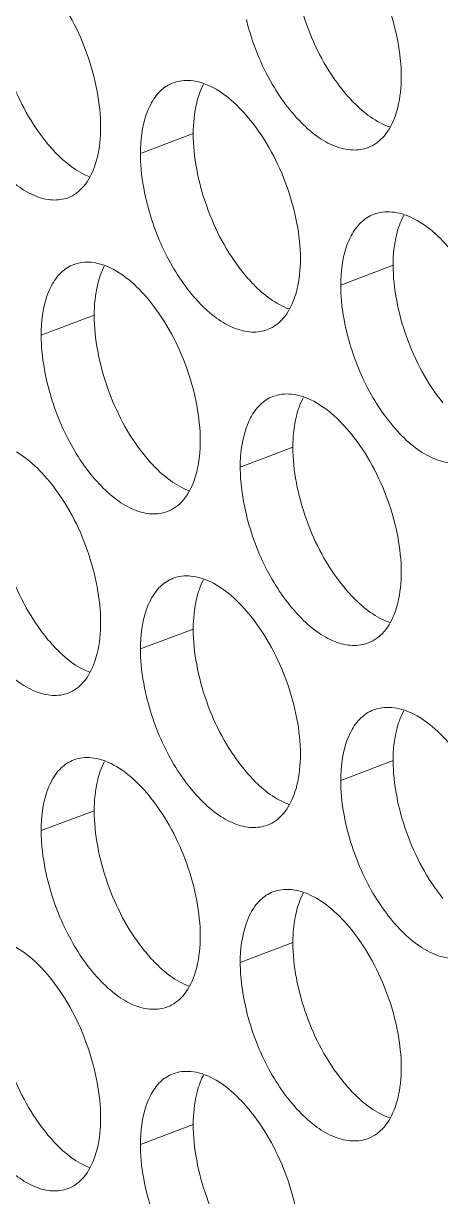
# Model space of a CAD drawing. Header units: millimetres. Extents: x 1177 to 4147, y 93 to 2194.
# Drawn here: x 2529.28 to 2535.91, y 767.51 to 786.15 of the extents above; entities that cross this region are included whole.
import ezdxf

# ---------------------------------------------------------------- set-up
doc = ezdxf.new("R2010")
doc.units = ezdxf.units.MM
doc.header["$LTSCALE"] = 0.1
doc.layers.get('0').update_dxf_attribs({"lineweight": 13})
doc.layers.add('标注', color=251, linetype='Continuous', lineweight=9)

# ---------------------------------------------------------------- blocks, each defined once
blk = doc.blocks.new('02')
at = {"layer": '标注'}
for p, q in [((4386.242, 711.843), (4385.043, 711.392)), ((4390.778, 708.859), (4389.588, 708.403)), ((4383.995, 707.718), (4382.792, 707.269)), ((4383.995, 707.718), (4382.792, 707.269)), ((4388.503, 704.724), (4387.309, 704.27)), ((4388.503, 704.724), (4387.309, 704.27)), ((4386.242, 700.593), (4385.043, 700.142)), ((4390.778, 697.609), (4389.588, 697.153)), ((4383.995, 696.468), (4382.792, 696.019)), ((4388.503, 693.474), (4387.309, 693.02)), ((4386.242, 689.343), (4385.043, 688.892))]:
    blk.add_line(p, q, dxfattribs=at)
for points, knots in [([(4390.963, 713.135), (4390.963, 713.405), (4390.9, 713.966), (4390.6, 715.053), (4390.186, 715.827), (4389.831, 716.268)], [0, 0, 0, 0, 0.239711, 0.497019, 1, 1, 1, 1]), ([(4388.503, 715.974), (4388.503, 715.703), (4388.565, 715.143), (4388.862, 714.055), (4389.272, 713.28), (4389.626, 712.839)], [0, 0, 0, 0, 0.239923, 0.49737, 1, 1, 1, 1]), ([(4384.141, 711.992), (4384.141, 712.262), (4384.079, 712.823), (4383.785, 713.911), (4383.38, 714.688), (4383.03, 715.132)], [0, 0, 0, 0, 0.239931, 0.497473, 1, 1, 1, 1]), ([(4381.761, 714.847), (4381.761, 714.577), (4381.822, 714.016), (4382.113, 712.928), (4382.515, 712.15), (4382.864, 711.705)], [0, 0, 0, 0, 0.240142, 0.497822, 1, 1, 1, 1]), ([(4387.449, 714.434), (4387.555, 713.998), (4387.861, 713.177), (4388.457, 712.297), (4389.018, 711.784), (4389.432, 711.546), (4389.841, 711.447), (4390.103, 711.485), (4390.216, 711.529)], [0, 0, 0, 0, 0.307101, 0.593368, 0.717399, 0.82458, 0.91692, 1, 1, 1, 1]), ([(4380.692, 713.315), (4380.796, 712.88), (4381.094, 712.06), (4381.677, 711.177), (4382.226, 710.659), (4382.631, 710.417), (4383.031, 710.313), (4383.289, 710.346), (4383.401, 710.388)], [0, 0, 0, 0, 0.308628, 0.595689, 0.719688, 0.826459, 0.91799, 1, 1, 1, 1]), ([(4387.549, 712.134), (4387.414, 712.303), (4387.139, 712.599), (4386.678, 712.924), (4386.215, 713.075), (4385.912, 713.044), (4385.785, 712.996)], [0, 0, 0, 0, 0.31166, 0.579222, 0.803661, 1, 1, 1, 1]), ([(4390.821, 712.233), (4390.845, 712.299), (4390.933, 712.592), (4390.963, 712.9), (4390.963, 713.135)], [0, 0, 0, 0, 0.228931, 1, 1, 1, 1]), ([(4385.785, 712.996), (4385.679, 712.956), (4385.472, 712.821), (4385.334, 712.619), (4385.276, 712.507)], [0, 0, 0, 0, 0.473099, 1, 1, 1, 1]), ([(4389.626, 712.839), (4389.708, 712.737), (4390.01, 712.394), (4390.393, 712.1), (4390.703, 711.994)], [0, 0, 0, 0, 0.284942, 1, 1, 1, 1]), ([(4386.381, 712.745), (4386.358, 712.679), (4386.271, 712.386), (4386.242, 712.078), (4386.242, 711.843)], [0, 0, 0, 0, 0.228562, 1, 1, 1, 1]), ([(4385.276, 712.507), (4385.237, 712.432), (4385.089, 712.079), (4385.043, 711.689), (4385.043, 711.392)], [0, 0, 0, 0, 0.221251, 1, 1, 1, 1]), ([(4384.002, 711.091), (4384.025, 711.157), (4384.112, 711.449), (4384.141, 711.757), (4384.141, 711.992)], [0, 0, 0, 0, 0.228498, 1, 1, 1, 1]), ([(4388.675, 708.999), (4388.675, 709.269), (4388.612, 709.83), (4388.314, 710.917), (4387.903, 711.692), (4387.549, 712.134)], [0, 0, 0, 0, 0.239784, 0.49717, 1, 1, 1, 1]), ([(4390.216, 711.529), (4390.353, 711.581), (4390.617, 711.783), (4390.763, 712.073), (4390.821, 712.233)], [0, 0, 0, 0, 0.46192, 1, 1, 1, 1]), ([(4386.242, 711.843), (4386.242, 711.573), (4386.303, 711.012), (4386.598, 709.924), (4387.006, 709.148), (4387.358, 708.706)], [0, 0, 0, 0, 0.239996, 0.497521, 1, 1, 1, 1]), ([(4382.864, 711.705), (4382.942, 711.605), (4383.231, 711.268), (4383.595, 710.976), (4383.893, 710.863)], [0, 0, 0, 0, 0.284641, 1, 1, 1, 1]), ([(4385.043, 711.392), (4385.043, 711.305), (4385.057, 710.939), (4385.117, 710.576), (4385.183, 710.306)], [0, 0, 0, 0, 0.237713, 1, 1, 1, 1]), ([(4383.401, 710.388), (4383.537, 710.439), (4383.801, 710.64), (4383.945, 710.93), (4384.002, 711.091)], [0, 0, 0, 0, 0.459766, 1, 1, 1, 1]), ([(4385.183, 710.306), (4385.288, 709.87), (4385.591, 709.049), (4386.183, 708.168), (4386.74, 707.654), (4387.151, 707.414), (4387.557, 707.314), (4387.818, 707.35), (4387.93, 707.393)], [0, 0, 0, 0, 0.307608, 0.594138, 0.718158, 0.825202, 0.917274, 1, 1, 1, 1]), ([(4390.334, 710.009), (4390.228, 709.968), (4390.022, 709.832), (4389.883, 709.632), (4389.824, 709.521)], [0, 0, 0, 0, 0.474323, 1, 1, 1, 1]), ([(4392.126, 709.157), (4391.988, 709.326), (4391.708, 709.622), (4391.24, 709.945), (4390.769, 710.092), (4390.463, 710.058), (4390.334, 710.009)], [0, 0, 0, 0, 0.310585, 0.577804, 0.802682, 1, 1, 1, 1]), ([(4390.919, 709.762), (4390.896, 709.696), (4390.808, 709.403), (4390.778, 709.095), (4390.778, 708.859)], [0, 0, 0, 0, 0.228851, 1, 1, 1, 1]), ([(4389.824, 709.521), (4389.785, 709.446), (4389.635, 709.092), (4389.588, 708.701), (4389.588, 708.403)], [0, 0, 0, 0, 0.221643, 1, 1, 1, 1]), ([(4383.531, 708.873), (4383.425, 708.833), (4383.218, 708.697), (4383.08, 708.495), (4383.022, 708.383)], [0, 0, 0, 0, 0.472462, 1, 1, 1, 1]), ([(4383.531, 708.873), (4383.425, 708.833), (4383.218, 708.697), (4383.08, 708.495), (4383.022, 708.383)], [0, 0, 0, 0, 0.472462, 1, 1, 1, 1]), ([(4385.283, 708.005), (4385.148, 708.174), (4384.876, 708.471), (4384.419, 708.797), (4383.959, 708.949), (4383.658, 708.92), (4383.531, 708.873)], [0, 0, 0, 0, 0.312206, 0.579944, 0.804159, 1, 1, 1, 1]), ([(4385.283, 708.005), (4385.148, 708.174), (4384.876, 708.471), (4384.419, 708.797), (4383.959, 708.949), (4383.658, 708.92), (4383.531, 708.873)], [0, 0, 0, 0, 0.312206, 0.579944, 0.804159, 1, 1, 1, 1]), ([(4388.534, 708.097), (4388.558, 708.163), (4388.645, 708.456), (4388.675, 708.764), (4388.675, 708.999)], [0, 0, 0, 0, 0.228786, 1, 1, 1, 1]), ([(4390.778, 708.859), (4390.778, 708.589), (4390.841, 708.029), (4391.139, 706.942), (4391.552, 706.168), (4391.908, 705.727)], [0, 0, 0, 0, 0.239851, 0.497219, 1, 1, 1, 1]), ([(4384.133, 708.619), (4384.11, 708.553), (4384.024, 708.26), (4383.995, 707.953), (4383.995, 707.718)], [0, 0, 0, 0, 0.228418, 1, 1, 1, 1]), ([(4384.133, 708.619), (4384.11, 708.553), (4384.024, 708.26), (4383.995, 707.953), (4383.995, 707.718)], [0, 0, 0, 0, 0.228418, 1, 1, 1, 1]), ([(4387.358, 708.706), (4387.439, 708.604), (4387.737, 708.263), (4388.112, 707.97), (4388.419, 707.862)], [0, 0, 0, 0, 0.284851, 1, 1, 1, 1]), ([(4383.022, 708.383), (4382.983, 708.308), (4382.837, 707.955), (4382.792, 707.566), (4382.792, 707.269)], [0, 0, 0, 0, 0.221061, 1, 1, 1, 1]), ([(4383.022, 708.383), (4382.983, 708.308), (4382.837, 707.955), (4382.792, 707.566), (4382.792, 707.269)], [0, 0, 0, 0, 0.221061, 1, 1, 1, 1]), ([(4389.588, 708.403), (4389.588, 708.316), (4389.602, 707.951), (4389.663, 707.588), (4389.73, 707.317)], [0, 0, 0, 0, 0.237763, 1, 1, 1, 1]), ([(4386.401, 704.868), (4386.401, 705.138), (4386.339, 705.699), (4386.043, 706.786), (4385.635, 707.562), (4385.283, 708.005)], [0, 0, 0, 0, 0.239858, 0.497322, 1, 1, 1, 1]), ([(4386.401, 704.868), (4386.401, 705.138), (4386.339, 705.699), (4386.043, 706.786), (4385.635, 707.562), (4385.283, 708.005)], [0, 0, 0, 0, 0.239858, 0.497322, 1, 1, 1, 1]), ([(4387.93, 707.393), (4388.067, 707.445), (4388.331, 707.647), (4388.476, 707.937), (4388.534, 708.097)], [0, 0, 0, 0, 0.461212, 1, 1, 1, 1]), ([(4383.995, 707.718), (4383.995, 707.447), (4384.056, 706.886), (4384.349, 705.798), (4384.753, 705.021), (4385.104, 704.578)], [0, 0, 0, 0, 0.240069, 0.497672, 1, 1, 1, 1]), ([(4383.995, 707.718), (4383.995, 707.447), (4384.056, 706.886), (4384.349, 705.798), (4384.753, 705.021), (4385.104, 704.578)], [0, 0, 0, 0, 0.240069, 0.497672, 1, 1, 1, 1]), ([(4382.792, 707.269), (4382.792, 707.182), (4382.805, 706.817), (4382.865, 706.454), (4382.93, 706.183)], [0, 0, 0, 0, 0.237689, 1, 1, 1, 1]), ([(4382.792, 707.269), (4382.792, 707.182), (4382.805, 706.817), (4382.865, 706.454), (4382.93, 706.183)], [0, 0, 0, 0, 0.237689, 1, 1, 1, 1]), ([(4389.73, 707.317), (4389.837, 706.881), (4390.144, 706.06), (4390.745, 705.181), (4391.31, 704.669), (4391.727, 704.433), (4392.138, 704.336), (4392.402, 704.376), (4392.516, 704.42)], [0, 0, 0, 0, 0.306595, 0.592601, 0.716644, 0.823962, 0.916568, 1, 1, 1, 1]), ([(4382.93, 706.183), (4383.035, 705.747), (4383.336, 704.927), (4383.922, 704.045), (4384.475, 703.529), (4384.884, 703.288), (4385.287, 703.186), (4385.546, 703.221), (4385.658, 703.263)], [0, 0, 0, 0, 0.308117, 0.594911, 0.718921, 0.825829, 0.917631, 1, 1, 1, 1]), ([(4382.93, 706.183), (4383.035, 705.747), (4383.336, 704.927), (4383.922, 704.045), (4384.475, 703.529), (4384.884, 703.288), (4385.287, 703.186), (4385.546, 703.221), (4385.658, 703.263)], [0, 0, 0, 0, 0.308117, 0.594911, 0.718921, 0.825829, 0.917631, 1, 1, 1, 1]), ([(4388.052, 705.875), (4387.946, 705.834), (4387.74, 705.699), (4387.602, 705.498), (4387.543, 705.387)], [0, 0, 0, 0, 0.473719, 1, 1, 1, 1]), ([(4388.052, 705.875), (4387.946, 705.834), (4387.74, 705.699), (4387.602, 705.498), (4387.543, 705.387)], [0, 0, 0, 0, 0.473719, 1, 1, 1, 1]), ([(4389.831, 705.018), (4389.694, 705.187), (4389.417, 705.483), (4388.952, 705.807), (4388.485, 705.956), (4388.181, 705.924), (4388.052, 705.875)], [0, 0, 0, 0, 0.31112, 0.578509, 0.803168, 1, 1, 1, 1]), ([(4389.831, 705.018), (4389.694, 705.187), (4389.417, 705.483), (4388.952, 705.807), (4388.485, 705.956), (4388.181, 705.924), (4388.052, 705.875)], [0, 0, 0, 0, 0.31112, 0.578509, 0.803168, 1, 1, 1, 1]), ([(4388.643, 705.626), (4388.62, 705.56), (4388.533, 705.267), (4388.503, 704.959), (4388.503, 704.724)], [0, 0, 0, 0, 0.228706, 1, 1, 1, 1]), ([(4388.643, 705.626), (4388.62, 705.56), (4388.533, 705.267), (4388.503, 704.959), (4388.503, 704.724)], [0, 0, 0, 0, 0.228706, 1, 1, 1, 1]), ([(4387.543, 705.387), (4387.504, 705.312), (4387.355, 704.958), (4387.309, 704.567), (4387.309, 704.27)], [0, 0, 0, 0, 0.221445, 1, 1, 1, 1]), ([(4387.543, 705.387), (4387.504, 705.312), (4387.355, 704.958), (4387.309, 704.567), (4387.309, 704.27)], [0, 0, 0, 0, 0.221445, 1, 1, 1, 1]), ([(4383.03, 703.882), (4382.897, 704.051), (4382.626, 704.348), (4382.173, 704.674), (4381.717, 704.829), (4381.417, 704.801), (4381.292, 704.755)], [0, 0, 0, 0, 0.312757, 0.580674, 0.804664, 1, 1, 1, 1]), ([(4386.261, 703.967), (4386.285, 704.032), (4386.371, 704.325), (4386.401, 704.633), (4386.401, 704.868)], [0, 0, 0, 0, 0.228642, 1, 1, 1, 1]), ([(4386.261, 703.967), (4386.285, 704.032), (4386.371, 704.325), (4386.401, 704.633), (4386.401, 704.868)], [0, 0, 0, 0, 0.228642, 1, 1, 1, 1]), ([(4390.963, 701.885), (4390.963, 702.155), (4390.9, 702.716), (4390.6, 703.803), (4390.186, 704.577), (4389.831, 705.018)], [0, 0, 0, 0, 0.239711, 0.497019, 1, 1, 1, 1]), ([(4390.963, 701.885), (4390.963, 702.155), (4390.9, 702.716), (4390.6, 703.803), (4390.186, 704.577), (4389.831, 705.018)], [0, 0, 0, 0, 0.239711, 0.497019, 1, 1, 1, 1]), ([(4385.104, 704.578), (4385.183, 704.477), (4385.477, 704.138), (4385.846, 703.845), (4386.149, 703.735)], [0, 0, 0, 0, 0.284751, 1, 1, 1, 1]), ([(4385.104, 704.578), (4385.183, 704.477), (4385.477, 704.138), (4385.846, 703.845), (4386.149, 703.735)], [0, 0, 0, 0, 0.284751, 1, 1, 1, 1]), ([(4388.503, 704.724), (4388.503, 704.453), (4388.565, 703.893), (4388.862, 702.805), (4389.272, 702.03), (4389.626, 701.589)], [0, 0, 0, 0, 0.239923, 0.49737, 1, 1, 1, 1]), ([(4388.503, 704.724), (4388.503, 704.453), (4388.565, 703.893), (4388.862, 702.805), (4389.272, 702.03), (4389.626, 701.589)], [0, 0, 0, 0, 0.239923, 0.49737, 1, 1, 1, 1]), ([(4387.309, 704.27), (4387.309, 704.183), (4387.322, 703.817), (4387.383, 703.454), (4387.449, 703.184)], [0, 0, 0, 0, 0.237738, 1, 1, 1, 1]), ([(4387.309, 704.27), (4387.309, 704.183), (4387.322, 703.817), (4387.383, 703.454), (4387.449, 703.184)], [0, 0, 0, 0, 0.237738, 1, 1, 1, 1]), ([(4384.141, 700.742), (4384.141, 701.012), (4384.079, 701.573), (4383.785, 702.661), (4383.38, 703.438), (4383.03, 703.882)], [0, 0, 0, 0, 0.239931, 0.497473, 1, 1, 1, 1]), ([(4385.658, 703.263), (4385.795, 703.314), (4386.059, 703.516), (4386.204, 703.806), (4386.261, 703.967)], [0, 0, 0, 0, 0.460494, 1, 1, 1, 1]), ([(4385.658, 703.263), (4385.795, 703.314), (4386.059, 703.516), (4386.204, 703.806), (4386.261, 703.967)], [0, 0, 0, 0, 0.460494, 1, 1, 1, 1]), ([(4381.761, 703.597), (4381.761, 703.327), (4381.822, 702.766), (4382.113, 701.678), (4382.515, 700.9), (4382.864, 700.455)], [0, 0, 0, 0, 0.240142, 0.497822, 1, 1, 1, 1]), ([(4387.449, 703.184), (4387.555, 702.748), (4387.861, 701.927), (4388.457, 701.047), (4389.018, 700.534), (4389.432, 700.296), (4389.841, 700.197), (4390.103, 700.235), (4390.216, 700.279)], [0, 0, 0, 0, 0.307101, 0.593368, 0.717399, 0.82458, 0.91692, 1, 1, 1, 1]), ([(4387.449, 703.184), (4387.555, 702.748), (4387.861, 701.927), (4388.457, 701.047), (4389.018, 700.534), (4389.432, 700.296), (4389.841, 700.197), (4390.103, 700.235), (4390.216, 700.279)], [0, 0, 0, 0, 0.307101, 0.593368, 0.717399, 0.82458, 0.91692, 1, 1, 1, 1]), ([(4380.692, 702.065), (4380.796, 701.63), (4381.094, 700.81), (4381.677, 699.927), (4382.226, 699.409), (4382.631, 699.167), (4383.031, 699.063), (4383.289, 699.096), (4383.401, 699.138)], [0, 0, 0, 0, 0.308628, 0.595689, 0.719688, 0.826459, 0.91799, 1, 1, 1, 1]), ([(4390.821, 700.983), (4390.845, 701.049), (4390.933, 701.342), (4390.963, 701.65), (4390.963, 701.885)], [0, 0, 0, 0, 0.228931, 1, 1, 1, 1]), ([(4390.821, 700.983), (4390.845, 701.049), (4390.933, 701.342), (4390.963, 701.65), (4390.963, 701.885)], [0, 0, 0, 0, 0.228931, 1, 1, 1, 1]), ([(4385.785, 701.746), (4385.679, 701.706), (4385.472, 701.571), (4385.334, 701.369), (4385.276, 701.257)], [0, 0, 0, 0, 0.473099, 1, 1, 1, 1]), ([(4387.549, 700.884), (4387.414, 701.053), (4387.139, 701.349), (4386.678, 701.674), (4386.215, 701.825), (4385.912, 701.794), (4385.785, 701.746)], [0, 0, 0, 0, 0.31166, 0.579222, 0.803661, 1, 1, 1, 1]), ([(4386.381, 701.495), (4386.358, 701.429), (4386.271, 701.136), (4386.242, 700.828), (4386.242, 700.593)], [0, 0, 0, 0, 0.228562, 1, 1, 1, 1]), ([(4389.626, 701.589), (4389.708, 701.487), (4390.01, 701.144), (4390.393, 700.85), (4390.703, 700.744)], [0, 0, 0, 0, 0.284942, 1, 1, 1, 1]), ([(4389.626, 701.589), (4389.708, 701.487), (4390.01, 701.144), (4390.393, 700.85), (4390.703, 700.744)], [0, 0, 0, 0, 0.284942, 1, 1, 1, 1]), ([(4385.276, 701.257), (4385.237, 701.182), (4385.089, 700.829), (4385.043, 700.439), (4385.043, 700.142)], [0, 0, 0, 0, 0.221251, 1, 1, 1, 1]), ([(4388.675, 697.749), (4388.675, 698.019), (4388.612, 698.58), (4388.314, 699.667), (4387.903, 700.442), (4387.549, 700.884)], [0, 0, 0, 0, 0.239784, 0.49717, 1, 1, 1, 1]), ([(4390.216, 700.279), (4390.353, 700.331), (4390.617, 700.533), (4390.763, 700.823), (4390.821, 700.983)], [0, 0, 0, 0, 0.46192, 1, 1, 1, 1]), ([(4390.216, 700.279), (4390.353, 700.331), (4390.617, 700.533), (4390.763, 700.823), (4390.821, 700.983)], [0, 0, 0, 0, 0.46192, 1, 1, 1, 1]), ([(4384.002, 699.841), (4384.025, 699.907), (4384.112, 700.199), (4384.141, 700.507), (4384.141, 700.742)], [0, 0, 0, 0, 0.228498, 1, 1, 1, 1]), ([(4386.242, 700.593), (4386.242, 700.323), (4386.303, 699.762), (4386.598, 698.674), (4387.006, 697.898), (4387.358, 697.456)], [0, 0, 0, 0, 0.239996, 0.497521, 1, 1, 1, 1]), ([(4382.864, 700.455), (4382.942, 700.355), (4383.231, 700.018), (4383.595, 699.726), (4383.893, 699.613)], [0, 0, 0, 0, 0.284641, 1, 1, 1, 1]), ([(4385.043, 700.142), (4385.043, 700.055), (4385.057, 699.689), (4385.117, 699.326), (4385.183, 699.056)], [0, 0, 0, 0, 0.237713, 1, 1, 1, 1]), ([(4383.401, 699.138), (4383.537, 699.189), (4383.801, 699.39), (4383.945, 699.68), (4384.002, 699.841)], [0, 0, 0, 0, 0.459766, 1, 1, 1, 1]), ([(4385.183, 699.056), (4385.288, 698.62), (4385.591, 697.799), (4386.183, 696.918), (4386.74, 696.404), (4387.151, 696.164), (4387.557, 696.064), (4387.818, 696.1), (4387.93, 696.143)], [0, 0, 0, 0, 0.307608, 0.594138, 0.718158, 0.825202, 0.917274, 1, 1, 1, 1]), ([(4390.334, 698.759), (4390.228, 698.718), (4390.022, 698.582), (4389.883, 698.382), (4389.824, 698.271)], [0, 0, 0, 0, 0.474323, 1, 1, 1, 1]), ([(4392.126, 697.907), (4391.988, 698.076), (4391.708, 698.372), (4391.24, 698.695), (4390.769, 698.842), (4390.463, 698.808), (4390.334, 698.759)], [0, 0, 0, 0, 0.310585, 0.577804, 0.802682, 1, 1, 1, 1]), ([(4390.919, 698.512), (4390.896, 698.446), (4390.808, 698.153), (4390.778, 697.845), (4390.778, 697.609)], [0, 0, 0, 0, 0.228851, 1, 1, 1, 1]), ([(4389.824, 698.271), (4389.785, 698.196), (4389.635, 697.842), (4389.588, 697.451), (4389.588, 697.153)], [0, 0, 0, 0, 0.221643, 1, 1, 1, 1]), ([(4383.531, 697.623), (4383.425, 697.583), (4383.218, 697.447), (4383.08, 697.245), (4383.022, 697.133)], [0, 0, 0, 0, 0.472462, 1, 1, 1, 1]), ([(4385.283, 696.755), (4385.148, 696.924), (4384.876, 697.221), (4384.419, 697.547), (4383.959, 697.699), (4383.658, 697.67), (4383.531, 697.623)], [0, 0, 0, 0, 0.312206, 0.579944, 0.804159, 1, 1, 1, 1]), ([(4388.534, 696.847), (4388.558, 696.913), (4388.645, 697.206), (4388.675, 697.514), (4388.675, 697.749)], [0, 0, 0, 0, 0.228786, 1, 1, 1, 1]), ([(4390.778, 697.609), (4390.778, 697.339), (4390.841, 696.779), (4391.139, 695.692), (4391.552, 694.918), (4391.908, 694.477)], [0, 0, 0, 0, 0.239851, 0.497219, 1, 1, 1, 1]), ([(4384.133, 697.369), (4384.11, 697.303), (4384.024, 697.01), (4383.995, 696.703), (4383.995, 696.468)], [0, 0, 0, 0, 0.228418, 1, 1, 1, 1]), ([(4387.358, 697.456), (4387.439, 697.354), (4387.737, 697.013), (4388.112, 696.72), (4388.419, 696.612)], [0, 0, 0, 0, 0.284851, 1, 1, 1, 1]), ([(4383.022, 697.133), (4382.983, 697.058), (4382.837, 696.705), (4382.792, 696.316), (4382.792, 696.019)], [0, 0, 0, 0, 0.221061, 1, 1, 1, 1]), ([(4389.588, 697.153), (4389.588, 697.066), (4389.602, 696.701), (4389.663, 696.338), (4389.73, 696.067)], [0, 0, 0, 0, 0.237763, 1, 1, 1, 1]), ([(4387.93, 696.143), (4388.067, 696.195), (4388.331, 696.397), (4388.476, 696.687), (4388.534, 696.847)], [0, 0, 0, 0, 0.461212, 1, 1, 1, 1]), ([(4386.401, 693.618), (4386.401, 693.888), (4386.339, 694.449), (4386.043, 695.536), (4385.635, 696.312), (4385.283, 696.755)], [0, 0, 0, 0, 0.239858, 0.497322, 1, 1, 1, 1]), ([(4383.995, 696.468), (4383.995, 696.197), (4384.056, 695.636), (4384.349, 694.548), (4384.753, 693.771), (4385.104, 693.328)], [0, 0, 0, 0, 0.240069, 0.497672, 1, 1, 1, 1]), ([(4382.792, 696.019), (4382.792, 695.932), (4382.805, 695.567), (4382.865, 695.204), (4382.93, 694.933)], [0, 0, 0, 0, 0.237689, 1, 1, 1, 1]), ([(4389.73, 696.067), (4389.837, 695.631), (4390.144, 694.81), (4390.745, 693.931), (4391.31, 693.419), (4391.727, 693.183), (4392.138, 693.086), (4392.402, 693.126), (4392.516, 693.17)], [0, 0, 0, 0, 0.306595, 0.592601, 0.716644, 0.823962, 0.916568, 1, 1, 1, 1]), ([(4382.93, 694.933), (4383.035, 694.497), (4383.336, 693.677), (4383.922, 692.795), (4384.475, 692.279), (4384.884, 692.038), (4385.287, 691.936), (4385.546, 691.971), (4385.658, 692.013)], [0, 0, 0, 0, 0.308117, 0.594911, 0.718921, 0.825829, 0.917631, 1, 1, 1, 1]), ([(4389.831, 693.768), (4389.694, 693.937), (4389.417, 694.233), (4388.952, 694.557), (4388.485, 694.706), (4388.181, 694.674), (4388.052, 694.625)], [0, 0, 0, 0, 0.31112, 0.578509, 0.803168, 1, 1, 1, 1]), ([(4388.052, 694.625), (4387.946, 694.584), (4387.74, 694.449), (4387.602, 694.248), (4387.543, 694.137)], [0, 0, 0, 0, 0.473719, 1, 1, 1, 1]), ([(4388.643, 694.376), (4388.62, 694.31), (4388.533, 694.017), (4388.503, 693.709), (4388.503, 693.474)], [0, 0, 0, 0, 0.228706, 1, 1, 1, 1]), ([(4387.543, 694.137), (4387.504, 694.062), (4387.355, 693.708), (4387.309, 693.317), (4387.309, 693.02)], [0, 0, 0, 0, 0.221445, 1, 1, 1, 1]), ([(4386.261, 692.717), (4386.285, 692.782), (4386.371, 693.075), (4386.401, 693.383), (4386.401, 693.618)], [0, 0, 0, 0, 0.228642, 1, 1, 1, 1]), ([(4390.963, 690.635), (4390.963, 690.905), (4390.9, 691.466), (4390.6, 692.553), (4390.186, 693.327), (4389.831, 693.768)], [0, 0, 0, 0, 0.239711, 0.497019, 1, 1, 1, 1]), ([(4383.03, 692.632), (4382.897, 692.801), (4382.626, 693.098), (4382.173, 693.424), (4381.717, 693.579), (4381.417, 693.551), (4381.292, 693.505)], [0, 0, 0, 0, 0.312757, 0.580674, 0.804664, 1, 1, 1, 1]), ([(4388.503, 693.474), (4388.503, 693.203), (4388.565, 692.643), (4388.862, 691.555), (4389.272, 690.78), (4389.626, 690.339)], [0, 0, 0, 0, 0.239923, 0.49737, 1, 1, 1, 1]), ([(4385.104, 693.328), (4385.183, 693.227), (4385.477, 692.888), (4385.846, 692.595), (4386.149, 692.485)], [0, 0, 0, 0, 0.284751, 1, 1, 1, 1]), ([(4387.309, 693.02), (4387.309, 692.933), (4387.322, 692.567), (4387.383, 692.204), (4387.449, 691.934)], [0, 0, 0, 0, 0.237738, 1, 1, 1, 1]), ([(4384.141, 689.492), (4384.141, 689.762), (4384.079, 690.323), (4383.785, 691.411), (4383.38, 692.188), (4383.03, 692.632)], [0, 0, 0, 0, 0.239931, 0.497473, 1, 1, 1, 1]), ([(4385.658, 692.013), (4385.795, 692.064), (4386.059, 692.266), (4386.204, 692.556), (4386.261, 692.717)], [0, 0, 0, 0, 0.460494, 1, 1, 1, 1]), ([(4381.761, 692.347), (4381.761, 692.077), (4381.822, 691.516), (4382.113, 690.428), (4382.515, 689.65), (4382.864, 689.205)], [0, 0, 0, 0, 0.240142, 0.497822, 1, 1, 1, 1]), ([(4387.449, 691.934), (4387.555, 691.498), (4387.861, 690.677), (4388.457, 689.797), (4389.018, 689.284), (4389.432, 689.046), (4389.841, 688.947), (4390.103, 688.985), (4390.216, 689.029)], [0, 0, 0, 0, 0.307101, 0.593368, 0.717399, 0.82458, 0.91692, 1, 1, 1, 1]), ([(4380.692, 690.815), (4380.796, 690.38), (4381.094, 689.56), (4381.677, 688.677), (4382.226, 688.159), (4382.631, 687.917), (4383.031, 687.813), (4383.289, 687.846), (4383.401, 687.888)], [0, 0, 0, 0, 0.308628, 0.595689, 0.719688, 0.826459, 0.91799, 1, 1, 1, 1]), ([(4385.785, 690.496), (4385.679, 690.456), (4385.472, 690.321), (4385.334, 690.119), (4385.276, 690.007)], [0, 0, 0, 0, 0.473099, 1, 1, 1, 1]), ([(4387.549, 689.634), (4387.414, 689.803), (4387.139, 690.099), (4386.678, 690.424), (4386.215, 690.575), (4385.912, 690.544), (4385.785, 690.496)], [0, 0, 0, 0, 0.31166, 0.579222, 0.803661, 1, 1, 1, 1]), ([(4390.821, 689.733), (4390.845, 689.799), (4390.933, 690.092), (4390.963, 690.4), (4390.963, 690.635)], [0, 0, 0, 0, 0.228931, 1, 1, 1, 1]), ([(4386.381, 690.245), (4386.358, 690.179), (4386.271, 689.886), (4386.242, 689.578), (4386.242, 689.343)], [0, 0, 0, 0, 0.228562, 1, 1, 1, 1]), ([(4389.626, 690.339), (4389.708, 690.237), (4390.01, 689.894), (4390.393, 689.6), (4390.703, 689.494)], [0, 0, 0, 0, 0.284942, 1, 1, 1, 1]), ([(4385.276, 690.007), (4385.237, 689.932), (4385.089, 689.579), (4385.043, 689.189), (4385.043, 688.892)], [0, 0, 0, 0, 0.221251, 1, 1, 1, 1]), ([(4388.675, 686.499), (4388.675, 686.769), (4388.612, 687.33), (4388.314, 688.417), (4387.903, 689.192), (4387.549, 689.634)], [0, 0, 0, 0, 0.239784, 0.49717, 1, 1, 1, 1]), ([(4390.216, 689.029), (4390.353, 689.081), (4390.617, 689.283), (4390.763, 689.573), (4390.821, 689.733)], [0, 0, 0, 0, 0.46192, 1, 1, 1, 1]), ([(4384.002, 688.591), (4384.025, 688.657), (4384.112, 688.949), (4384.141, 689.257), (4384.141, 689.492)], [0, 0, 0, 0, 0.228498, 1, 1, 1, 1]), ([(4382.864, 689.205), (4382.942, 689.105), (4383.231, 688.768), (4383.595, 688.476), (4383.893, 688.363)], [0, 0, 0, 0, 0.284641, 1, 1, 1, 1]), ([(4386.242, 689.343), (4386.242, 689.073), (4386.303, 688.512), (4386.598, 687.424), (4387.006, 686.648), (4387.358, 686.206)], [0, 0, 0, 0, 0.239996, 0.497521, 1, 1, 1, 1]), ([(4385.043, 688.892), (4385.043, 688.805), (4385.057, 688.439), (4385.117, 688.076), (4385.183, 687.806)], [0, 0, 0, 0, 0.237713, 1, 1, 1, 1]), ([(4383.401, 687.888), (4383.537, 687.939), (4383.801, 688.14), (4383.945, 688.43), (4384.002, 688.591)], [0, 0, 0, 0, 0.459766, 1, 1, 1, 1]), ([(4385.183, 687.806), (4385.288, 687.37), (4385.591, 686.549), (4386.183, 685.668), (4386.74, 685.154), (4387.151, 684.914), (4387.557, 684.814), (4387.818, 684.85), (4387.93, 684.893)], [0, 0, 0, 0, 0.307608, 0.594138, 0.718158, 0.825202, 0.917274, 1, 1, 1, 1])]:
    blk.add_open_spline(points, degree=3, knots=knots, dxfattribs=at)
for points in [[(4386.474, 712.96), (4386.438, 712.891), (4386.407, 712.819), (4386.381, 712.745)], [(4391.018, 709.986), (4390.979, 709.914), (4390.947, 709.839), (4390.919, 709.762)], [(4384.224, 708.83), (4384.189, 708.762), (4384.159, 708.691), (4384.133, 708.619)], [(4384.224, 708.83), (4384.189, 708.762), (4384.159, 708.691), (4384.133, 708.619)], [(4388.739, 705.845), (4388.702, 705.775), (4388.67, 705.701), (4388.643, 705.626)], [(4388.739, 705.845), (4388.702, 705.775), (4388.67, 705.701), (4388.643, 705.626)], [(4386.474, 701.71), (4386.438, 701.641), (4386.407, 701.569), (4386.381, 701.495)], [(4391.018, 698.736), (4390.979, 698.664), (4390.947, 698.589), (4390.919, 698.512)], [(4384.224, 697.58), (4384.189, 697.512), (4384.159, 697.441), (4384.133, 697.369)], [(4388.739, 694.595), (4388.702, 694.525), (4388.67, 694.451), (4388.643, 694.376)], [(4386.474, 690.46), (4386.438, 690.391), (4386.407, 690.319), (4386.381, 690.245)]]:
    blk.add_open_spline(points, degree=3, dxfattribs=at)

msp = doc.modelspace()

# ---------------------------------------------------------------- block references
at = {"xscale": 0.7, "yscale": 0.7, "zscale": 0.7}
msp.add_blockref('02', (-538.391, 286.112), dxfattribs=at)

doc.saveas('drawing.dxf')
